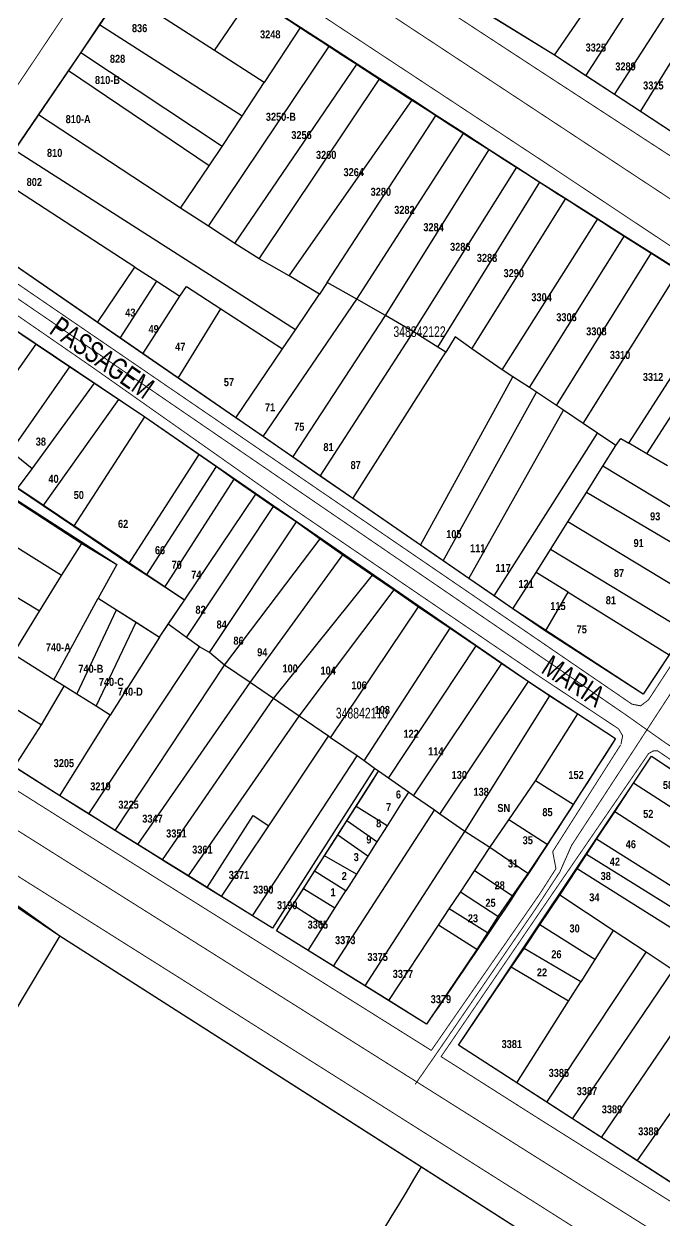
# Model space of a CAD drawing. Extents: x 203136 to 205923, y 4839890 to 4842982.
# Drawn here: x 204720.6 to 204840.5, y 4840427.4 to 4840651.7 of the extents above; entities that cross this region are included whole.
import ezdxf
from ezdxf.enums import TextEntityAlignment as Align

# ---------------------------------------------------------------- set-up
doc = ezdxf.new("R2010")
doc.units = 0
doc.header["$LTSCALE"] = 1.5
doc.header["$MEASUREMENT"] = 0
for name, color, linetype in [('CD_MALHA_LOTES', 40, 'CONTINUOUS'), ('CD_TXT_QUADRA', 7, 'CONTINUOUS'), ('RU-QUADRAS', 210, 'CONTINUOUS'), ('SV-EIXO-RUA-PAV', 20, 'CONTINUOUS'), ('SV-RUA-PAVIM-S-GUIA-C-GUIA', 7, 'CONTINUOUS'), ('SV-TXT-RUA-PAV-S-GUIA-C-GUIA', 7, 'CONTINUOUS'), ('Th_NmrPort', 1, 'CONTINUOUS')]:
    doc.layers.add(name, color=color, linetype=linetype)
doc.styles.add('ARIAL', font='ARIAL.TTF')
doc.styles.get("Standard").update_dxf_attribs({"font": 'swisscbo.ttf'})

msp = doc.modelspace()

# ---------------------------------------------------------------- linework, layer by layer
at = {"layer": 'CD_MALHA_LOTES', "linetype": 'Continuous', "flags": 128}
for points in [[(204819.96, 4840645.83), (204837.58, 4840671.5)], [(204825.87, 4840641.95), (204842.64, 4840668.09)], [(204831.2, 4840638.46), (204848.04, 4840664.56)], [(204836.09, 4840635.25), (204852.42, 4840661.7)], [(204734.75, 4840651.47), (204739.06, 4840657.82)], [(204756.26, 4840646.71), (204739.06, 4840657.82)], [(204756.26, 4840646.71), (204763.25, 4840657.01)], [(204763.25, 4840657.01), (204772.38, 4840651.09)], [(204819.96, 4840645.83), (204808.34, 4840652.93)], [(204731.2, 4840646.24), (204734.75, 4840651.47)], [(204761.47, 4840634.4), (204734.75, 4840651.47)], [(204772.38, 4840651.09), (204765.58, 4840640.69)], [(204772.38, 4840651.09), (204777.79, 4840647.58)], [(204755.15, 4840613.72), (204777.79, 4840647.58)], [(204777.79, 4840647.58), (204783, 4840644.2)], [(204728.93, 4840642.89), (204731.2, 4840646.24)], [(204757.72, 4840628.67), (204731.2, 4840646.24)], [(204765.58, 4840640.69), (204756.26, 4840646.71)], [(204825.87, 4840641.95), (204819.96, 4840645.83)], [(204760.09, 4840610.5), (204783, 4840644.2)], [(204783, 4840644.2), (204787.27, 4840641.42)], [(204723.32, 4840634.63), (204728.93, 4840642.89)], [(204755.27, 4840625.06), (204728.93, 4840642.89)], [(204764.65, 4840607.65), (204787.27, 4840641.42)], [(204787.27, 4840641.42), (204793.36, 4840637.47)], [(204831.2, 4840638.46), (204825.87, 4840641.95)], [(204761.47, 4840634.4), (204765.58, 4840640.69)], [(204770.25, 4840604.46), (204793.36, 4840637.47)], [(204793.36, 4840637.47), (204797.81, 4840634.59)], [(204836.09, 4840635.25), (204831.2, 4840638.46)], [(204718.81, 4840627.99), (204723.32, 4840634.63)], [(204749.91, 4840617.13), (204723.32, 4840634.63)], [(204757.72, 4840628.67), (204761.47, 4840634.4)], [(204777.4, 4840603.2), (204797.81, 4840634.59)], [(204797.81, 4840634.59), (204803, 4840631.22)], [(204842.64, 4840630.95), (204836.09, 4840635.25)], [(204782.95, 4840600.03), (204803, 4840631.22)], [(204803, 4840631.22), (204807.76, 4840628.13)], [(204771.43, 4840594.33), (204718.81, 4840627.99)], [(204755.27, 4840625.06), (204757.72, 4840628.67)], [(204788.29, 4840596.99), (204807.76, 4840628.13)], [(204807.76, 4840628.13), (204812.9, 4840624.79)], [(204749.91, 4840617.13), (204755.27, 4840625.06)], [(204741.34, 4840606.08), (204715.38, 4840622.93)], [(204793.53, 4840593.91), (204812.9, 4840624.79)], [(204812.9, 4840624.79), (204817.23, 4840621.98)], [(204798.12, 4840591.06), (204817.23, 4840621.98)], [(204817.23, 4840621.98), (204822.09, 4840618.91)], [(204804.5, 4840590.73), (204822.09, 4840618.91)], [(204822.09, 4840618.91), (204828.11, 4840615.11)], [(204755.15, 4840613.72), (204749.91, 4840617.13)], [(204810.16, 4840586.81), (204828.11, 4840615.11)], [(204828.11, 4840615.11), (204833.11, 4840611.95)], [(204734.35, 4840595.69), (204708.83, 4840613.29)], [(204760.09, 4840610.5), (204755.15, 4840613.72)], [(204815.31, 4840583.47), (204833.11, 4840611.95)], [(204833.11, 4840611.95), (204838.17, 4840608.75)], [(204764.65, 4840607.65), (204760.09, 4840610.5)], [(204770.25, 4840604.46), (204764.65, 4840607.65)], [(204820.35, 4840580.13), (204838.17, 4840608.75)], [(204838.17, 4840608.75), (204843.35, 4840605.48)], [(204701.88, 4840605.74), (204722.84, 4840591.65)], [(204734.35, 4840595.69), (204741.34, 4840606.08)], [(204741.34, 4840606.08), (204745.44, 4840603.41)], [(204825.35, 4840576.76), (204843.35, 4840605.48)], [(204738.61, 4840592.75), (204745.44, 4840603.41)], [(204745.44, 4840603.41), (204749.76, 4840600.6)], [(204775.94, 4840601.01), (204770.25, 4840604.46)], [(204777.4, 4840603.2), (204775.94, 4840601.01)], [(204782.95, 4840600.03), (204777.4, 4840603.2)], [(204742.87, 4840589.81), (204749.76, 4840600.6)], [(204749.76, 4840600.6), (204751.01, 4840602.46)], [(204751.01, 4840602.46), (204757.44, 4840598.27)], [(204771.43, 4840594.33), (204775.94, 4840601.01)], [(204833.9, 4840573.07), (204851.47, 4840600.35)], [(204749.46, 4840585.26), (204757.44, 4840598.27)], [(204757.44, 4840598.27), (204769.01, 4840590.74)], [(204765.37, 4840574.28), (204782.95, 4840600.03)], [(204788.29, 4840596.99), (204782.95, 4840600.03)], [(204837.3, 4840571.06), (204854.8, 4840598.24)], [(204770.92, 4840570.45), (204788.29, 4840596.99)], [(204793.53, 4840593.91), (204788.29, 4840596.99)], [(204738.61, 4840592.75), (204734.35, 4840595.69)], [(204769.01, 4840590.74), (204771.43, 4840594.33)], [(204776.08, 4840566.89), (204793.53, 4840593.91)], [(204798.12, 4840591.06), (204793.53, 4840593.91)], [(204711.92, 4840576.15), (204722.84, 4840591.65)], [(204722.84, 4840591.65), (204729.17, 4840587.4)], [(204742.87, 4840589.81), (204738.61, 4840592.75)], [(204801.38, 4840592.97), (204799.59, 4840590.14)], [(204804.5, 4840590.73), (204801.38, 4840592.97)], [(204749.46, 4840585.26), (204742.87, 4840589.81)], [(204760.28, 4840577.8), (204769.01, 4840590.74)], [(204782.19, 4840562.68), (204799.59, 4840590.14)], [(204799.59, 4840590.14), (204798.12, 4840591.06)], [(204810.16, 4840586.81), (204804.5, 4840590.73)], [(204718.09, 4840571.48), (204729.17, 4840587.4)], [(204729.17, 4840587.4), (204733.81, 4840584.28)], [(204760.28, 4840577.8), (204749.46, 4840585.26)], [(204794.87, 4840553.93), (204812.16, 4840585.51)], [(204812.16, 4840585.51), (204810.16, 4840586.81)], [(204815.31, 4840583.47), (204812.16, 4840585.51)], [(204686.85, 4840583.27), (204731.44, 4840554.27)], [(204722.08, 4840568.24), (204733.81, 4840584.28)], [(204733.81, 4840584.28), (204738.35, 4840581.23)], [(204799.14, 4840550.99), (204816.62, 4840582.61)], [(204816.62, 4840582.61), (204815.31, 4840583.47)], [(204820.35, 4840580.13), (204816.62, 4840582.61)], [(204724.19, 4840561.28), (204738.35, 4840581.23)], [(204738.35, 4840581.23), (204743.2, 4840577.97)], [(204729.92, 4840557.42), (204743.2, 4840577.97)], [(204743.2, 4840577.97), (204753.37, 4840570.95)], [(204803.91, 4840547.7), (204821.68, 4840579.23)], [(204821.68, 4840579.23), (204820.35, 4840580.13)], [(204825.35, 4840576.76), (204821.68, 4840579.23)], [(204727.59, 4840548.27), (204682.39, 4840576.59)], [(204765.37, 4840574.28), (204760.28, 4840577.8)], [(204828.04, 4840574.95), (204825.35, 4840576.76)], [(204770.92, 4840570.45), (204765.37, 4840574.28)], [(204808.68, 4840544.41), (204828.04, 4840574.95)], [(204831.5, 4840572.62), (204828.04, 4840574.95)], [(204831.5, 4840572.62), (204832.43, 4840573.94)], [(204832.43, 4840573.94), (204833.9, 4840573.07)], [(204722.08, 4840568.24), (204718.09, 4840571.48)], [(204829.04, 4840568.72), (204831.5, 4840572.62)], [(204837.3, 4840571.06), (204833.9, 4840573.07)], [(204723.47, 4840541.55), (204677.54, 4840569.34)], [(204740.24, 4840550.46), (204753.37, 4840570.95)], [(204753.37, 4840570.95), (204756.63, 4840568.67)], [(204776.08, 4840566.89), (204770.92, 4840570.45)], [(204841.13, 4840568.8), (204837.3, 4840571.06)], [(204719.37, 4840564.53), (204722.08, 4840568.24)], [(204743.53, 4840548.29), (204756.63, 4840568.67)], [(204756.63, 4840568.67), (204759.98, 4840566.33)], [(204782.19, 4840562.68), (204776.08, 4840566.89)], [(204825.96, 4840563.83), (204829.04, 4840568.72)], [(204854.6, 4840553.31), (204829.04, 4840568.72)], [(204724.19, 4840561.28), (204719.37, 4840564.53)], [(204746.95, 4840546.03), (204759.98, 4840566.33)], [(204759.98, 4840566.33), (204764.02, 4840563.51)], [(204750.63, 4840543.6), (204764.02, 4840563.51)], [(204764.02, 4840563.51), (204767.32, 4840561.2)], [(204794.87, 4840553.93), (204782.19, 4840562.68)], [(204822.46, 4840558.28), (204825.96, 4840563.83)], [(204851.56, 4840548.7), (204825.96, 4840563.83)], [(204729.92, 4840557.42), (204724.19, 4840561.28)], [(204751.02, 4840536.65), (204767.32, 4840561.2)], [(204767.32, 4840561.2), (204771.64, 4840558.34)], [(204755.34, 4840533.78), (204771.64, 4840558.34)], [(204771.64, 4840558.34), (204776.05, 4840555.12)], [(204819.22, 4840553.15), (204822.46, 4840558.28)], [(204847.8, 4840542.97), (204822.46, 4840558.28)], [(204740.24, 4840550.46), (204729.92, 4840557.42)], [(204727.59, 4840548.27), (204731.44, 4840554.27)], [(204731.44, 4840554.27), (204737.96, 4840550.31)], [(204758.16, 4840531.45), (204776.05, 4840555.12)], [(204776.05, 4840555.12), (204780.3, 4840552.15)], [(204799.14, 4840550.99), (204794.87, 4840553.93)], [(204762.94, 4840528.17), (204780.3, 4840552.15)], [(204780.3, 4840552.15), (204785.85, 4840548.31)], [(204816.52, 4840548.84), (204819.22, 4840553.15)], [(204844.43, 4840537.86), (204819.22, 4840553.15)], [(204737.96, 4840550.31), (204734.5, 4840543.98)], [(204743.53, 4840548.29), (204740.24, 4840550.46)], [(204803.91, 4840547.7), (204799.14, 4840550.99)], [(204812.19, 4840541.98), (204816.52, 4840548.84)], [(204822.56, 4840545.1), (204816.52, 4840548.84)], [(204723.47, 4840541.55), (204727.59, 4840548.27)], [(204746.95, 4840546.03), (204743.53, 4840548.29)], [(204767.32, 4840525.16), (204785.85, 4840548.31)], [(204785.85, 4840548.31), (204789.91, 4840545.54)], [(204808.68, 4840544.41), (204803.91, 4840547.7)], [(204750.63, 4840543.6), (204746.95, 4840546.03)], [(204772.14, 4840521.85), (204789.91, 4840545.54)], [(204789.91, 4840545.54), (204794.52, 4840542.39)], [(204812.19, 4840541.98), (204808.68, 4840544.41)], [(204818.29, 4840537.83), (204822.56, 4840545.1)], [(204822.56, 4840545.1), (204841.48, 4840533.38)], [(204726.16, 4840528.71), (204734.5, 4840543.98)], [(204734.5, 4840543.98), (204737.93, 4840541.8)], [(204747.62, 4840539.13), (204750.63, 4840543.6)], [(204778, 4840517.83), (204794.52, 4840542.39)], [(204794.52, 4840542.39), (204800.43, 4840538.36)], [(204718.53, 4840533.48), (204723.47, 4840541.55)], [(204730.48, 4840526), (204737.93, 4840541.8)], [(204737.93, 4840541.8), (204741.57, 4840539.48)], [(204818.29, 4840537.83), (204812.19, 4840541.98)], [(204734.07, 4840523.73), (204741.57, 4840539.48)], [(204741.57, 4840539.48), (204745.96, 4840536.67)], [(204745.96, 4840536.67), (204747.62, 4840539.13)], [(204751.02, 4840536.65), (204747.62, 4840539.13)], [(204784.29, 4840513.5), (204800.43, 4840538.36)], [(204800.43, 4840538.36), (204805.31, 4840535.04)], [(204836.61, 4840525.98), (204818.29, 4840537.83)], [(204745.96, 4840536.67), (204736.75, 4840522.04)], [(204753.43, 4840534.9), (204751.02, 4840536.65)], [(204726.16, 4840528.71), (204718.53, 4840533.48)], [(204732.74, 4840503.53), (204753.43, 4840534.9)], [(204755.34, 4840533.78), (204753.43, 4840534.9)], [(204758.16, 4840531.45), (204755.34, 4840533.78)], [(204788.87, 4840510.27), (204805.31, 4840535.04)], [(204805.31, 4840535.04), (204810.12, 4840531.76)], [(204841.48, 4840533.38), (204836.61, 4840525.98)], [(204737.67, 4840500.46), (204758.16, 4840531.45)], [(204762.94, 4840528.17), (204758.16, 4840531.45)], [(204793.57, 4840506.96), (204810.12, 4840531.76)], [(204810.12, 4840531.76), (204815.12, 4840528.35)], [(204710.37, 4840528.63), (204723.86, 4840520.27)], [(204728.08, 4840527.51), (204726.16, 4840528.71)], [(204723.86, 4840520.27), (204728.08, 4840527.51)], [(204730.48, 4840526), (204728.08, 4840527.51)], [(204741.9, 4840497.83), (204762.94, 4840528.17)], [(204767.32, 4840525.16), (204762.94, 4840528.17)], [(204798.48, 4840503.5), (204815.12, 4840528.35)], [(204815.12, 4840528.35), (204819.1, 4840525.69)], [(204734.07, 4840523.73), (204730.48, 4840526)], [(204746.55, 4840494.93), (204767.32, 4840525.16)], [(204772.14, 4840521.85), (204767.32, 4840525.16)], [(204803.15, 4840500.26), (204819.1, 4840525.69)], [(204819.1, 4840525.69), (204824.33, 4840522.29)], [(204727.32, 4840506.93), (204736.75, 4840522.04)], [(204736.75, 4840522.04), (204734.07, 4840523.73)], [(204751.37, 4840491.93), (204772.14, 4840521.85)], [(204777.61, 4840518.1), (204772.14, 4840521.85)], [(204816.44, 4840509.77), (204824.33, 4840522.29)], [(204824.33, 4840522.29), (204831.4, 4840517.7)], [(204718.82, 4840512.38), (204723.86, 4840520.27)], [(204766.43, 4840501.34), (204777.61, 4840518.1)], [(204778, 4840517.83), (204777.61, 4840518.1)], [(204782.98, 4840514.42), (204778, 4840517.83)], [(204831.4, 4840517.7), (204823.47, 4840505.33)], [(204763.38, 4840484.45), (204782.98, 4840514.42)], [(204784.29, 4840513.5), (204782.98, 4840514.42)], [(204786.26, 4840512.06), (204784.29, 4840513.5)], [(204834.81, 4840509.31), (204838.13, 4840514.35)], [(204838.13, 4840514.35), (204854.8, 4840503.36)], [(204727.32, 4840506.93), (204718.82, 4840512.38)], [(204786.26, 4840512.06), (204767.14, 4840482.12)], [(204785.66, 4840509.43), (204787.03, 4840511.57)], [(204787.03, 4840511.57), (204786.26, 4840512.06)], [(204788.87, 4840510.27), (204787.03, 4840511.57)], [(204782.79, 4840504.94), (204785.66, 4840509.43)], [(204792.63, 4840507.64), (204788.87, 4840510.27)], [(204811.41, 4840502.44), (204816.44, 4840509.77)], [(204823.47, 4840505.33), (204816.44, 4840509.77)], [(204831.26, 4840503.95), (204834.81, 4840509.31)], [(204851.46, 4840498.56), (204834.81, 4840509.31)], [(204732.74, 4840503.53), (204727.32, 4840506.93)], [(204792.63, 4840507.64), (204791.14, 4840505.29)], [(204793.57, 4840506.96), (204792.63, 4840507.64)], [(204797.51, 4840504.22), (204793.57, 4840506.96)], [(204778.56, 4840475), (204797.51, 4840504.22)], [(204781.06, 4840502.23), (204782.79, 4840504.94)], [(204788.62, 4840501.32), (204782.79, 4840504.94)], [(204791.14, 4840505.29), (204788.62, 4840501.32)], [(204798.48, 4840503.5), (204797.51, 4840504.22)], [(204823.47, 4840505.33), (204818.63, 4840497.78)], [(204827.86, 4840498.8), (204831.26, 4840503.95)], [(204847.79, 4840493.28), (204831.26, 4840503.95)], [(204737.67, 4840500.46), (204732.74, 4840503.53)], [(204754.87, 4840489.75), (204763.53, 4840503.27)], [(204763.53, 4840503.27), (204766.43, 4840501.34)], [(204779.37, 4840499.58), (204781.06, 4840502.23)], [(204786.71, 4840498.31), (204781.06, 4840502.23)], [(204803.15, 4840500.26), (204798.48, 4840503.5)], [(204807.84, 4840497.23), (204811.41, 4840502.44)], [(204818.63, 4840497.78), (204811.41, 4840502.44)], [(204741.9, 4840497.83), (204737.67, 4840500.46)], [(204757.57, 4840488.07), (204766.43, 4840501.34)], [(204776.9, 4840495.7), (204779.37, 4840499.58)], [(204785.01, 4840495.62), (204779.37, 4840499.58)], [(204784.49, 4840471.31), (204803.15, 4840500.26)], [(204788.62, 4840501.32), (204786.71, 4840498.31)], [(204807.84, 4840497.23), (204803.15, 4840500.26)], [(204746.55, 4840494.93), (204741.9, 4840497.83)], [(204786.71, 4840498.31), (204785.01, 4840495.62)], [(204804.98, 4840492.89), (204807.84, 4840497.23)], [(204814.98, 4840492.38), (204807.84, 4840497.23)], [(204818.63, 4840497.78), (204814.98, 4840492.38)], [(204825.97, 4840495.92), (204827.86, 4840498.8)], [(204853.66, 4840482.55), (204827.86, 4840498.8)], [(204751.37, 4840491.93), (204746.55, 4840494.93)], [(204775.04, 4840492.79), (204776.9, 4840495.7)], [(204782.85, 4840492.22), (204776.9, 4840495.7)], [(204785.01, 4840495.62), (204782.85, 4840492.22)], [(204824.21, 4840493.26), (204825.97, 4840495.92)], [(204851.87, 4840479.83), (204825.97, 4840495.92)], [(204772.95, 4840489.52), (204775.04, 4840492.79)], [(204780.87, 4840489.1), (204775.04, 4840492.79)], [(204802.35, 4840488.9), (204804.98, 4840492.89)], [(204812.06, 4840488.17), (204804.98, 4840492.89)], [(204820.96, 4840488.33), (204824.21, 4840493.26)], [(204850.01, 4840476.97), (204824.21, 4840493.26)], [(204754.87, 4840489.75), (204751.37, 4840491.93)], [(204782.85, 4840492.22), (204780.87, 4840489.1)], [(204814.98, 4840492.38), (204812.06, 4840488.17)], [(204757.57, 4840488.07), (204754.87, 4840489.75)], [(204770.96, 4840486.41), (204772.95, 4840489.52)], [(204778.82, 4840485.86), (204772.95, 4840489.52)], [(204778.82, 4840485.86), (204780.87, 4840489.1)], [(204800.27, 4840485.72), (204802.35, 4840488.9)], [(204809.36, 4840484.28), (204802.35, 4840488.9)], [(204817.25, 4840482.72), (204820.96, 4840488.33)], [(204830.99, 4840481.68), (204820.96, 4840488.33)], [(204718.97, 4840486.63), (204727.27, 4840480.7)], [(204763.38, 4840484.45), (204757.57, 4840488.07)], [(204767.91, 4840481.63), (204770.96, 4840486.41)], [(204776.8, 4840482.68), (204770.96, 4840486.41)], [(204812.06, 4840488.17), (204809.36, 4840484.28)], [(204767.14, 4840482.12), (204763.38, 4840484.45)], [(204776.8, 4840482.68), (204778.82, 4840485.86)], [(204798.25, 4840482.67), (204800.27, 4840485.72)], [(204807.44, 4840481.27), (204800.27, 4840485.72)], [(204809.36, 4840484.28), (204807.44, 4840481.27)], [(204773.81, 4840477.96), (204767.91, 4840481.63)], [(204773.81, 4840477.96), (204776.8, 4840482.68)], [(204788.95, 4840468.54), (204798.25, 4840482.67)], [(204805.45, 4840478.13), (204798.25, 4840482.67)], [(204814.28, 4840478.33), (204817.25, 4840482.72)], [(204827.54, 4840476.22), (204817.25, 4840482.72)], [(204830.99, 4840481.68), (204827.54, 4840476.22)], [(204837.15, 4840477.61), (204830.99, 4840481.68)], [(204727.27, 4840480.7), (204718.51, 4840465.92)], [(204727.27, 4840480.7), (204795.08, 4840437.37)], [(204807.44, 4840481.27), (204805.45, 4840478.13)], [(204778.56, 4840475), (204773.81, 4840477.96)], [(204805.45, 4840478.13), (204796, 4840464.15)], [(204811.88, 4840474.78), (204814.28, 4840478.33)], [(204824.91, 4840472.05), (204814.28, 4840478.33)], [(204818.53, 4840449.5), (204837.15, 4840477.61)], [(204842.19, 4840474.27), (204837.15, 4840477.61)], [(204784.49, 4840471.31), (204778.56, 4840475)], [(204801.97, 4840460.16), (204811.88, 4840474.78)], [(204822.62, 4840468.42), (204811.88, 4840474.78)], [(204827.54, 4840476.22), (204824.91, 4840472.05)], [(204823.35, 4840446.37), (204842.19, 4840474.27)], [(204788.95, 4840468.54), (204784.49, 4840471.31)], [(204822.62, 4840468.42), (204824.91, 4840472.05)], [(204828.76, 4840442.87), (204847.68, 4840470.63)], [(204796, 4840464.15), (204788.95, 4840468.54)], [(204812.94, 4840453.1), (204822.62, 4840468.42)], [(204835.49, 4840438.52), (204854.69, 4840465.99)], [(204812.94, 4840453.1), (204801.97, 4840460.16)], [(204818.53, 4840449.5), (204812.94, 4840453.1)], [(204823.35, 4840446.37), (204818.53, 4840449.5)], [(204828.76, 4840442.87), (204823.35, 4840446.37)], [(204835.49, 4840438.52), (204828.76, 4840442.87)], [(204795.08, 4840437.37), (204839.73, 4840408.84)], [(204842.16, 4840434.2), (204835.49, 4840438.52)]]:
    msp.add_lwpolyline(points, dxfattribs=at)
msp.add_lwpolyline([(204730.5, 4840330.59), (204749.79, 4840361.45, -0.002717357), (204795.08, 4840437.37)], format="xyb", dxfattribs=at)
at = {"layer": 'RU-QUADRAS', "color": 6, "linetype": 'Continuous'}
msp.add_lwpolyline([(204756.14, 4840687.43), (204789.88, 4840739.12), (204919.33, 4840654.53), (204885.19, 4840603.04), (204819.96, 4840645.83), (204801.35, 4840657.4)], close=True, dxfattribs=at)
for points in [[(204708.83, 4840613.29), (204746.08, 4840668.16, 0.0060959664), (204875.55, 4840585.13), (204836.61, 4840525.98), (204812.19, 4840541.98)], [(204663.26, 4840548), (204686.85, 4840583.27), (204737.96, 4840550.31), (204734.5, 4840543.98), (204745.96, 4840536.67), (204750.63, 4840543.6), (204688.32, 4840585.47), (204701.88, 4840605.74), (204743.2, 4840577.97), (204815.12, 4840528.35), (204831.4, 4840517.7, -0.0111231506), (204796, 4840464.15), (204767.91, 4840481.63), (204787.03, 4840511.57), (204786.26, 4840512.06), (204767.14, 4840482.12, -0.0064536775)], [(204801.97, 4840460.16), (204838.13, 4840514.35), (204962.52, 4840432.36, -0.0114562283), (204926.17, 4840377.29), (204863.56, 4840420.8), (204853.01, 4840427.18)]]:
    msp.add_lwpolyline(points, format="xyb", close=True, dxfattribs=at)
msp.add_lwpolyline([(204711.16, 4840491.51), (204727.27, 4840480.7), (204839.73, 4840408.84)], dxfattribs=at)
at = {"layer": 'SV-EIXO-RUA-PAV', "const_width": 0.18}
for points in [[(204741.884839, 4840684.642975), (204884.709096, 4840590.483696), (205012.949955, 4840506.587689)], [(204967.220244, 4840433.566797), (204962.431636, 4840436.2537), (204927.900991, 4840459.930228), (204840.782438, 4840516.860106), (204833.142095, 4840522.264252), (204696.000267, 4840616.191998)], [(204883.879767, 4840591.030445), (204878.584738, 4840583.088245), (204862.638297, 4840558.301929), (204839.700843, 4840523.000206), (204834.847579, 4840515.546978), (204823.176632, 4840497.63612), (204820.981108, 4840492.667301), (204816.590059, 4840485.965174), (204797.812547, 4840458.521117), (204793.883977, 4840452.859391)], [(204649.129609, 4840544.704353), (204846.021565, 4840420.619996), (204862.817626, 4840416.203038), (204893.329502, 4840395.338727), (204922.272195, 4840375.229948), (204931.454817, 4840370.812991), (204937.61531, 4840366.628505), (204949.82006, 4840358.259533), (204990.881922, 4840330.033904), (205094.576257, 4840259.87767), (205276.392102, 4840159.141766), (205283.537045, 4840154.854801), (205288.395605, 4840152.568419), (205291.825178, 4840149.567543), (205295.683447, 4840143.78014), (205299.827513, 4840137.063894), (205321.582766, 4840124.197656)]]:
    msp.add_lwpolyline(points, dxfattribs=at)
at = {"layer": 'SV-RUA-PAVIM-S-GUIA-C-GUIA', "const_width": 0.18}
for points in [[(204753.53, 4840684.56), (204817.23, 4840642.86)], [(204817.23, 4840642.86), (204853.5, 4840619.22)], [(204703.84, 4840607.72), (204733.52, 4840587.2)], [(204733.52, 4840587.2), (204770.61, 4840561.05)], [(204770.61, 4840561.05), (204817.25, 4840529.26)], [(204730.88, 4840500.6), (204661.13, 4840544.64)], [(204817.25, 4840529.26), (204831.98, 4840519.5)], [(204831.98, 4840519.5), (204832.749133, 4840518.205783), (204832.42372, 4840516.575101)], [(204832.36, 4840516.47), (204819.64, 4840496.48)], [(204796.9, 4840459.2), (204730.88, 4840500.6)], [(204819.64, 4840496.48), (204820.25, 4840493.28)], [(204820.25, 4840493.28), (204817.25, 4840488.59)], [(204817.25, 4840488.59), (204796.9, 4840459.2)]]:
    msp.add_lwpolyline(points, dxfattribs=at)
at = {"layer": 'SV-RUA-PAVIM-S-GUIA-C-GUIA', "linetype": 'Continuous', "const_width": 0.18, "flags": 128}
for points in [[(204817.23, 4840626.31), (204748.48, 4840671.67), (204744.47, 4840673.34), (204743.08, 4840673.18), (204741.2, 4840672.14), (204739.5, 4840670.24), (204703.76, 4840616.88), (204703.14, 4840615.3), (204703.67, 4840613.96), (204704.84, 4840612.88), (204783.82, 4840558.81), (204817.25, 4840535.94), (204834.5, 4840524.12), (204836.12, 4840523.81), (204837.59, 4840524.93), (204859.34, 4840558.26), (204876.45, 4840584.57), (204876.78, 4840586.34), (204875.87, 4840587.7), (204845.05, 4840607.81)], [(204837.6, 4840514.85), (204817.25, 4840485.16), (204798.73, 4840458.04), (204817.26, 4840446.26), (204855.68, 4840422.11), (204857.58, 4840421.06), (204859.32, 4840420.96), (204860.68, 4840420.71), (204888.39, 4840401.67), (204923.78, 4840376.34), (204925.32, 4840375.67), (204926.88, 4840375.97), (204950.85, 4840412.62), (204963.03, 4840430.51), (204963.32, 4840432.31), (204962.02, 4840434.11), (204926.09, 4840457.24), (204868.26, 4840495.6), (204839.34, 4840515.35), (204838.48, 4840515.35)]]:
    msp.add_lwpolyline(points, close=True, dxfattribs=at)
at = {"layer": 'SV-RUA-PAVIM-S-GUIA-C-GUIA', "linetype": 'Continuous', "const_width": 0.18}
msp.add_lwpolyline([(204636.85, 4840514.94), (204646.73, 4840529.85), (204648.87, 4840532.6), (204650.73, 4840533.48), (204650.77, 4840533.48), (204652.26, 4840533.57), (204655.41, 4840532.16), (204706.62, 4840499.98), (204708.49, 4840498.58), (204680.39, 4840453.39), (204683.82, 4840451.05), (204712.33, 4840496.35), (204748.95, 4840473.28), (204817.41, 4840429.99), (204842.78, 4840413.89)], dxfattribs=at)

# ---------------------------------------------------------------- texts
at = {"layer": 'CD_TXT_QUADRA', "style": 'ARIAL', "width": 0.7}
for s, p in [('348842122', (204789.793221, 4840592.97384)), ('348842110', (204779, 4840521.44))]:
    msp.add_text(s, height=2, dxfattribs=at).set_placement(p)
at = {"layer": 'SV-TXT-RUA-PAV-S-GUIA-C-GUIA', "style": 'ARIAL', "width": 0.7}
for s, rotation, p in [('PASSAGEM', 325, (204725.09, 4840593.76)), ('MARIA', 327, (204817.27, 4840530.15))]:
    msp.add_text(s, height=4, rotation=rotation, dxfattribs=at).set_placement(p)
at = {"layer": 'Th_NmrPort', "color": 1}
for s, p in [('836', (204740.804422, 4840650.871914)), ('3248', (204764.810793, 4840649.706534)), ('3325', (204825.814262, 4840647.243636)), ('828', (204736.674422, 4840645.131914)), ('3289', (204831.374262, 4840643.693636)), ('810-B', (204733.874422, 4840641.151914)), ('3315', (204836.594262, 4840640.133636)), ('810-A', (204728.384422, 4840633.811914)), ('3250-B', (204765.894262, 4840634.253636)), ('3256', (204770.666432, 4840630.834482)), ('810', (204724.884422, 4840627.491914)), ('3260', (204775.288086, 4840627.114422)), ('802', (204721.074422, 4840622.021914)), ('3264', (204780.448086, 4840623.874422)), ('3280', (204785.528086, 4840620.194422)), ('3282', (204789.948086, 4840616.794422)), ('3284', (204795.408086, 4840613.554422)), ('3286', (204800.418086, 4840609.874422)), ('3288', (204805.428086, 4840607.804422)), ('3290', (204810.438086, 4840604.934422)), ('3304', (204815.644262, 4840600.423636)), ('43', (204739.54978, 4840597.541621)), ('3306', (204820.318086, 4840596.674422)), ('49', (204743.918086, 4840594.454422)), ('3308', (204825.918086, 4840594.024422)), ('47', (204748.898086, 4840591.144422)), ('3310', (204830.348086, 4840589.604422)), ('57', (204758.018086, 4840584.504422)), ('3312', (204836.538086, 4840585.474422)), ('71', (204765.728086, 4840579.784422)), ('75', (204771.208086, 4840576.134422)), ('38', (204722.778086, 4840573.354422)), ('81', (204776.678086, 4840572.314422)), ('87', (204781.768435, 4840568.94919)), ('40', (204725.148086, 4840566.374422)), ('50', (204729.888086, 4840563.334422)), ('93', (204837.891875, 4840559.338409)), ('62', (204738.198086, 4840557.934422)), ('105', (204799.688435, 4840556.00919)), ('66', (204745.108086, 4840552.994422)), ('111', (204804.158435, 4840553.35919)), ('91', (204834.791875, 4840554.328409)), ('70', (204748.226432, 4840550.254482)), ('74', (204751.916432, 4840548.414482)), ('117', (204808.914262, 4840549.653636)), ('87', (204831.111875, 4840548.728409)), ('121', (204813.224262, 4840546.673636)), ('81', (204829.584482, 4840543.613568)), ('82', (204752.706432, 4840541.824482)), ('115', (204819.194262, 4840542.523636)), ('84', (204756.656432, 4840539.054482)), ('75', (204824.124482, 4840538.153568)), ('740-A', (204724.668435, 4840534.78919)), ('86', (204759.816432, 4840536.024482)), ('94', (204764.269207, 4840533.853466)), ('740-B', (204730.760733, 4840530.761017)), ('100', (204769.019207, 4840530.823466)), ('104', (204776.129207, 4840530.423466)), ('740-C', (204734.601289, 4840528.299054)), ('740-D', (204738.161289, 4840526.459054)), ('106', (204781.929207, 4840527.663466)), ('108', (204786.279207, 4840523.043466)), ('122', (204791.679207, 4840518.563466)), ('114', (204796.299207, 4840515.273466)), ('3205', (204726.138086, 4840513.064422)), ('130', (204800.709207, 4840510.853466)), ('152', (204822.589207, 4840510.853466)), ('3219', (204732.988086, 4840508.714422)), ('138', (204804.799207, 4840507.693466)), ('58', (204840.293636, 4840508.955738)), ('6', (204790.254422, 4840507.181914)), ('3225', (204738.258086, 4840505.284422)), ('7', (204788.414422, 4840504.811914)), ('SN', (204809.279207, 4840504.663466)), ('85', (204817.709207, 4840503.873466)), ('52', (204836.593636, 4840503.555738)), ('3347', (204742.738086, 4840502.654422)), ('8', (204786.564422, 4840501.781914)), ('3351', (204747.218086, 4840499.884422)), ('9', (204784.724422, 4840498.751914)), ('3361', (204752.098086, 4840496.854422)), ('35', (204814.019207, 4840498.603466)), ('46', (204833.323636, 4840497.865738)), ('3', (204782.354422, 4840495.451914)), ('31', (204811.249207, 4840494.253466)), ('42', (204830.333636, 4840494.595738)), ('3371', (204758.948086, 4840492.104422)), ('2', (204780.114422, 4840491.901914)), ('28', (204808.749207, 4840490.163466)), ('38', (204828.623636, 4840491.895738)), ('3390', (204763.498086, 4840489.344422)), ('1', (204778.004422, 4840488.861914)), ('34', (204826.493636, 4840487.905738)), ('3190', (204767.978086, 4840486.444422)), ('25', (204807.039207, 4840486.873466)), ('23', (204803.739207, 4840483.973466)), ('3365', (204773.726432, 4840482.784482)), ('30', (204822.793636, 4840482.075738)), ('3373', (204778.866432, 4840479.884482)), ('3375', (204784.926432, 4840476.724482)), ('26', (204819.383636, 4840477.235738)), ('3377', (204789.666432, 4840473.554482)), ('22', (204816.673636, 4840473.825738)), ('3379', (204796.786432, 4840468.814482)), ('3381', (204810.069207, 4840460.393466)), ('3385', (204818.889207, 4840454.983466)), ('3387', (204824.149207, 4840451.573466)), ('3389', (204828.839207, 4840448.153466)), ('3388', (204835.669207, 4840444.033466))]:
    msp.add_text(s, height=1.5, dxfattribs=at).set_placement(p, align=Align.MIDDLE_LEFT)

doc.saveas('drawing.dxf')
